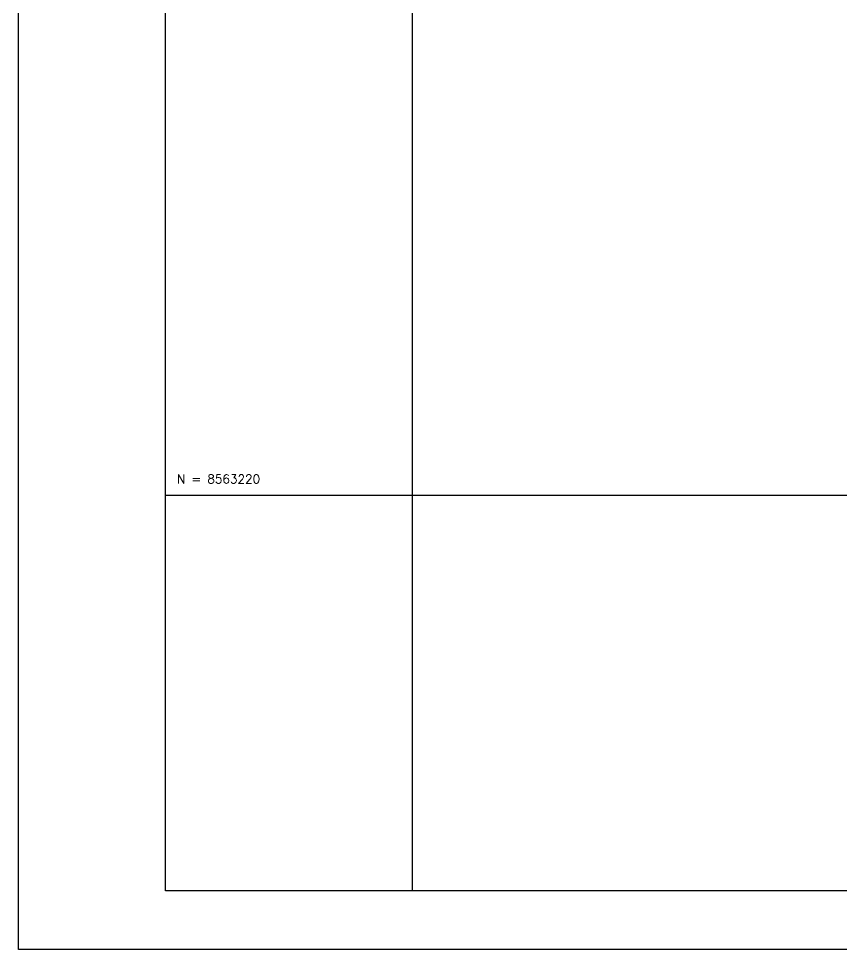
# Model space of a CAD drawing. Header units: inches. Extents: x 555647 to 1112117, y 8563097 to 17126483.
# Drawn here: x 555646.58 to 555674.61, y 8563204.52 to 8563236.24 of the extents above; entities that cross this region are included whole.
import ezdxf

# ---------------------------------------------------------------- set-up
doc = ezdxf.new("R2010")
doc.units = ezdxf.units.IN
doc.header["$MEASUREMENT"] = 0
doc.linetypes.add('CONTINUO', pattern=[0])
doc.layers.add('MALHA', color=8, linetype='Continuous')
doc.styles.add('SIMPLEX', font='simplex.shx', dxfattribs={"height": 0.3})

msp = doc.modelspace()

# ---------------------------------------------------------------- linework, layer by layer
for p, q in [((555646.583, 8563204.524), (555646.583, 8563288.524)), ((555765.383, 8563204.524), (555646.583, 8563204.524))]:
    msp.add_line(p, q)
at = {"color": 5}
for p, q in [((555651.583, 8563206.524), (555651.583, 8563286.524)), ((555763.383, 8563206.524), (555651.583, 8563206.524))]:
    msp.add_line(p, q, dxfattribs=at)
at = {"layer": 'MALHA', "color": 8, "linetype": 'CONTINUO'}
for p, q in [((555660, 8563206.524, 2.154), (555660, 8563286.524, -2.034)), ((555651.583, 8563220, -3.015), (555731.783, 8563220, -0.495))]:
    msp.add_line(p, q, dxfattribs=at)

# ---------------------------------------------------------------- texts
at = {"layer": 'MALHA', "color": 8, "style": 'SIMPLEX'}
msp.add_text('N = 8563220', height=0.3, dxfattribs=at).set_placement((555651.983, 8563220.4))

doc.saveas('drawing.dxf')
